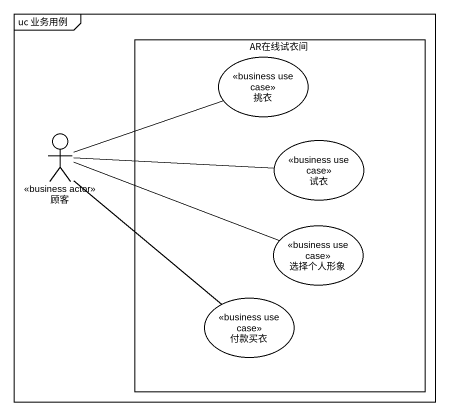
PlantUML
@startuml
mainframe uc 业务用例
rectangle AR在线试衣间 {
  usecase 挑衣 <<business use case>>
  usecase 试衣 <<business use case>>
  usecase 选择个人形象 <<business use case>>
  usecase 付款买衣 <<business use case>>
}
actor 顾客 <<business actor>>
顾客 -right- 挑衣
顾客 -right- 试衣
顾客 -right- 选择个人形象
顾客 -- 付款买衣
@enduml
